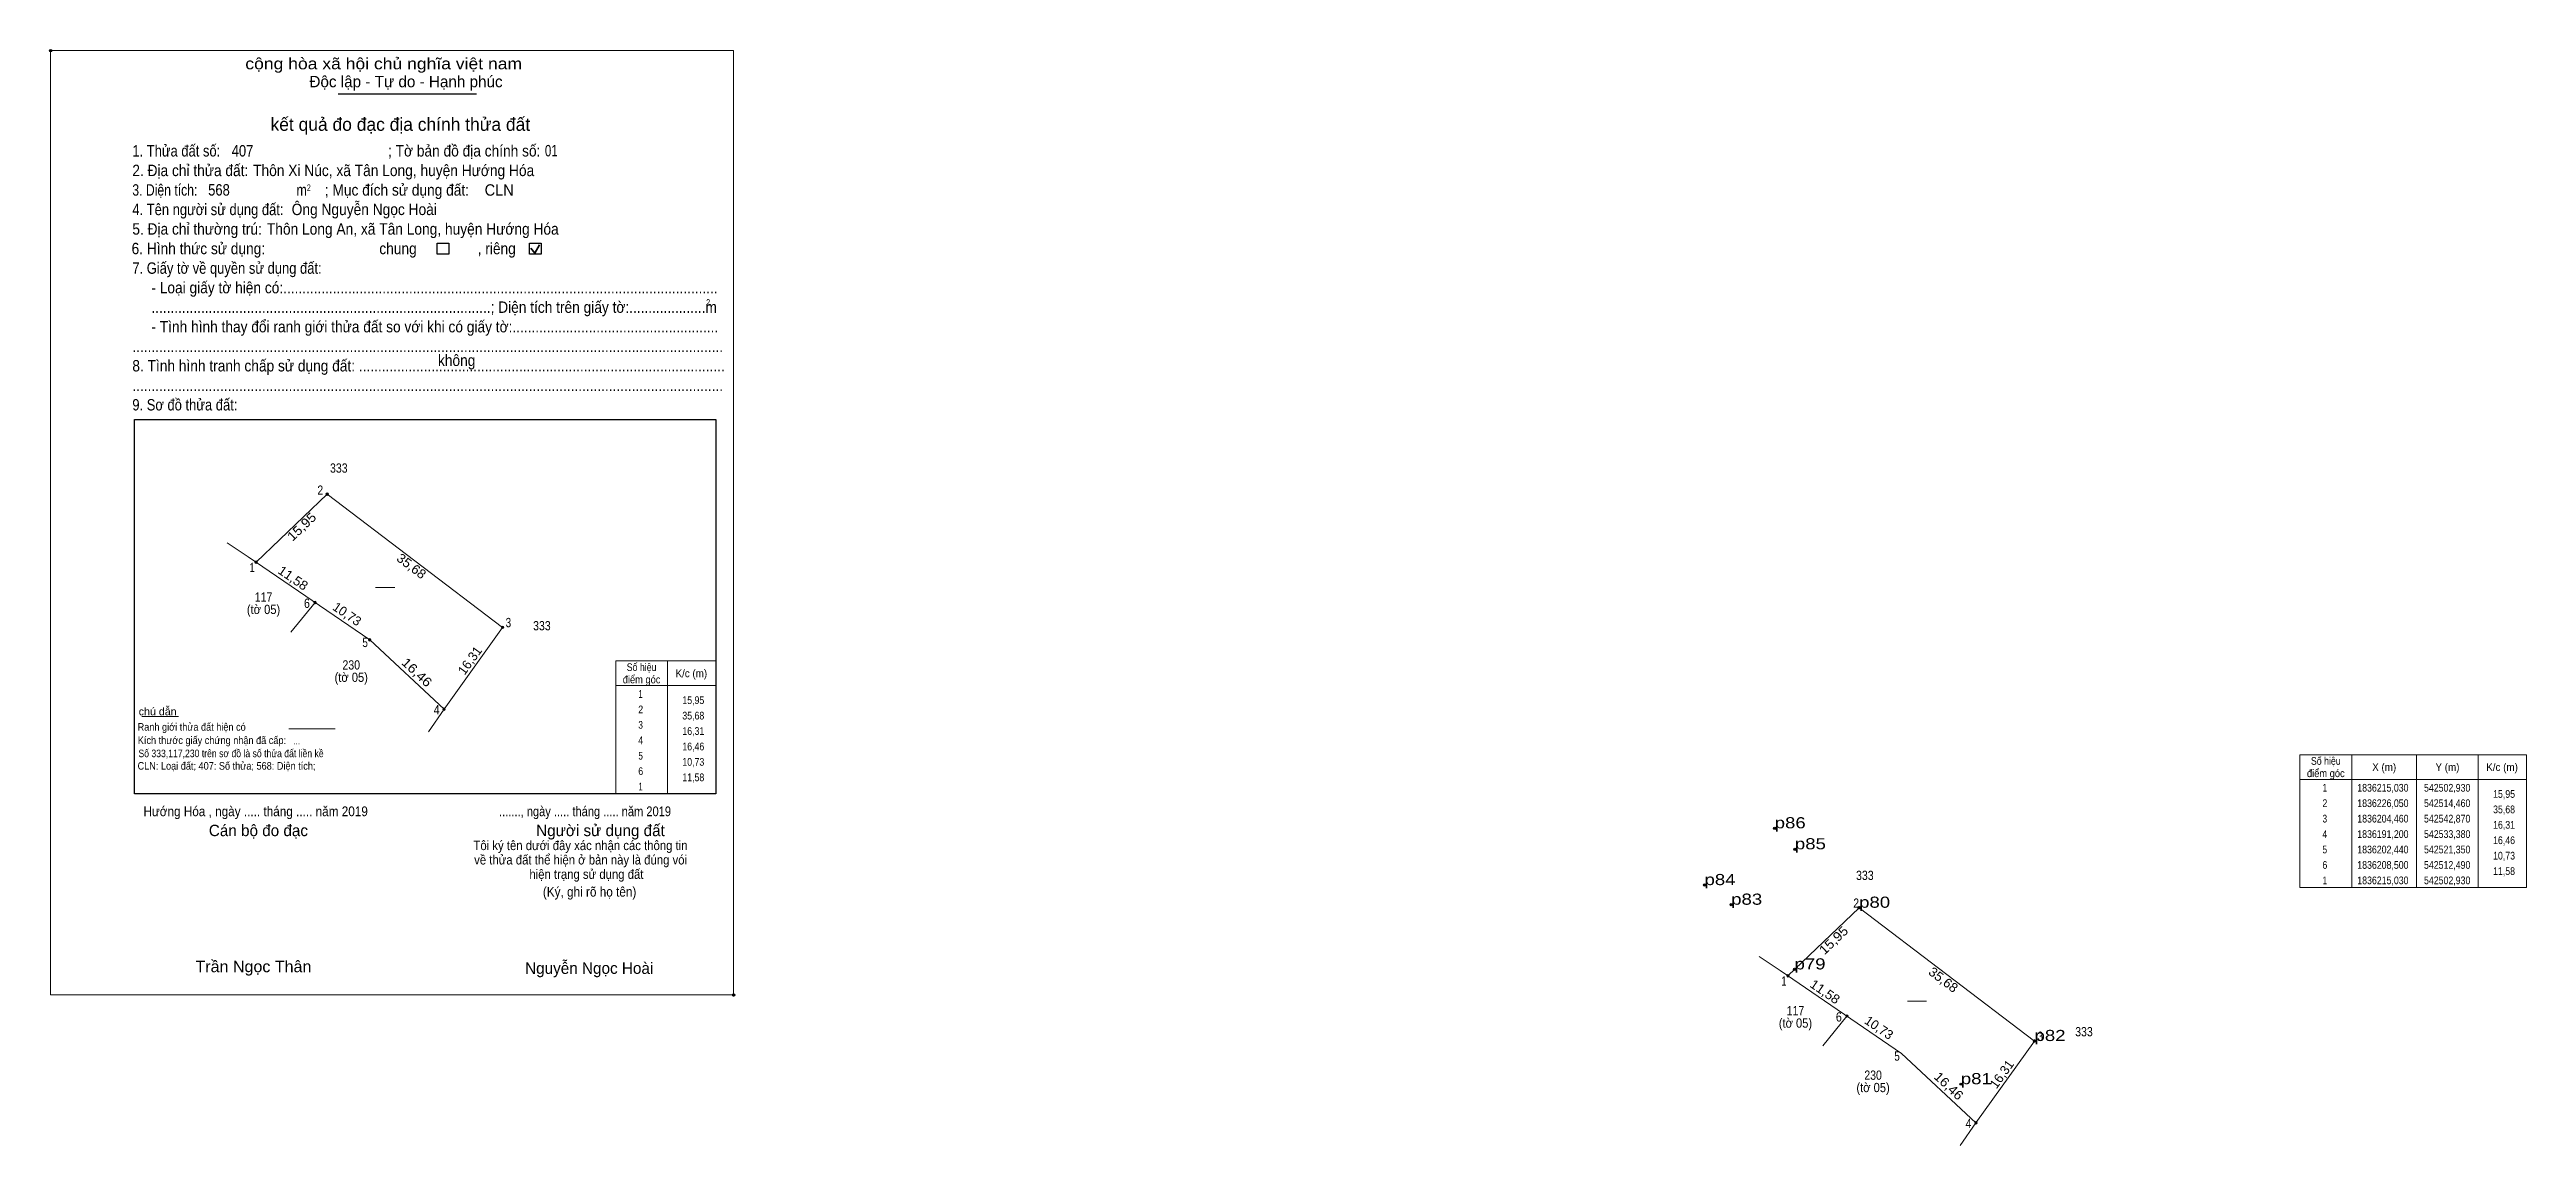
# Model space of a CAD drawing. Header units: metres. Extents: x 542221 to 553538, y 1819856 to 1839668.
# Drawn here: x 542221.4 to 542622.5, y 1836187.5 to 1836365.1 of the extents above; entities outside this region: 2.
import ezdxf
from ezdxf.enums import TextEntityAlignment as Align

# ---------------------------------------------------------------- set-up
doc = ezdxf.new("R2010")
doc.units = ezdxf.units.M
doc.header["$LTSCALE"] = 0.72
doc.header["$PDMODE"] = 32
doc.header["$PDSIZE"] = 0.36
for name, color, linetype, lineweight in [('10', 7, 'Continuous', 13), ('15', 7, 'Continuous', 13), ('17', 7, 'Continuous', 13), ('2', 7, 'Continuous', 25), ('54', 7, 'Continuous', 13), ('6', 7, 'Continuous', 13), ('63', 7, 'Continuous', 13)]:
    doc.layers.add(name, color=color, linetype=linetype, lineweight=lineweight)
doc.layers.add('12', color=7, linetype='Continuous')
doc.layers.add('7', color=7, linetype='Continuous')

msp = doc.modelspace()

# ---------------------------------------------------------------- hatches: boundary and pattern name
at = {"layer": '6'}
for points in [[(542266.56, 1836293.06, 1), (542266.16, 1836293.06, 1)], [(542255.03, 1836282.04, 1), (542254.63, 1836282.04, 1)], [(542264.59, 1836275.51, 1), (542264.19, 1836275.51, 1)], [(542273.45, 1836269.45, 1), (542273.05, 1836269.45, 1)], [(542294.97, 1836271.47, 1), (542294.57, 1836271.47, 1)], [(542285.48, 1836258.21, 1), (542285.08, 1836258.21, 1)], [(542514.66, 1836226.05, 1), (542514.26, 1836226.05, 1)], [(542503.13, 1836215.03, 1), (542502.73, 1836215.03, 1)], [(542512.69, 1836208.5, 1), (542512.29, 1836208.5, 1)], [(542543.07, 1836204.46, 1), (542542.67, 1836204.46, 1)], [(542533.58, 1836191.2, 1), (542533.18, 1836191.2, 1)]]:
    msp.add_hatch(color=256, dxfattribs=at).paths.add_polyline_path(points)

# ---------------------------------------------------------------- linework, layer by layer
at = {"layer": '10'}
for p, q in [((542266.36, 1836293.06), (542254.83, 1836282.04)), ((542514.46, 1836226.05), (542502.93, 1836215.03))]:
    msp.add_line(p, q, dxfattribs=at)
for points in [[(542266.36, 1836293.06), (542294.77, 1836271.47), (542285.28, 1836258.21)], [(542514.46, 1836226.05), (542542.87, 1836204.46), (542533.38, 1836191.2)]]:
    msp.add_lwpolyline(points, dxfattribs=at)
at = {"layer": '15'}
for p, q in [((542264.39, 1836275.51), (542260.48, 1836270.68)), ((542273.25, 1836269.45), (542285.28, 1836258.21)), ((542512.49, 1836208.5), (542508.58, 1836203.67)), ((542521.35, 1836202.44), (542533.38, 1836191.2))]:
    msp.add_line(p, q, dxfattribs=at)
at = {"layer": '17'}
msp.add_line((542236.36, 1836257.05), (542242.3, 1836257.05), dxfattribs=at)
at = {"layer": '2'}
for p, q in [((542268.15, 1836357.89), (542290.52, 1836357.89)), ((542235.13, 1836305.14), (542329.29, 1836305.14)), ((542329.29, 1836305.14), (542329.29, 1836244.53))]:
    msp.add_line(p, q, dxfattribs=at)
at = {"layer": '2', "lineweight": 35}
for p, q in [((542299.35, 1836332.89), (542299.97, 1836332.07)), ((542299.97, 1836332.07), (542300.74, 1836333.44))]:
    msp.add_line(p, q, dxfattribs=at)
at = {"layer": '2', "lineweight": 13}
msp.add_lwpolyline([(542221.57, 1836364.9), (542332.17, 1836364.9), (542332.17, 1836211.93), (542221.57, 1836211.93)], close=True, dxfattribs=at)
at = {"layer": '2'}
for points in [[(542284.15, 1836333.7), (542286.05, 1836333.7), (542286.05, 1836331.93), (542284.15, 1836331.93)], [(542299.1, 1836333.7), (542301, 1836333.7), (542301, 1836331.93), (542299.1, 1836331.93)]]:
    msp.add_lwpolyline(points, close=True, dxfattribs=at)
msp.add_lwpolyline([(542329.29, 1836244.53), (542235.13, 1836244.53), (542235.13, 1836305.14)], dxfattribs=at)
for p in [(542221.57, 1836364.9), (542332.17, 1836211.93)]:
    msp.add_point(p, dxfattribs=at)
at = {"layer": '54'}
for points in [[(542282.75, 1836254.55), (542285.28, 1836258.21), (542273.25, 1836269.45), (542253.55, 1836282.92), (542250.16, 1836285.14)], [(542530.85, 1836187.54), (542533.38, 1836191.2), (542521.35, 1836202.44), (542501.65, 1836215.91), (542498.26, 1836218.13)]]:
    msp.add_lwpolyline(points, dxfattribs=at)
at = {"layer": '6'}
for p, q in [((542274.18, 1836277.91), (542277.29, 1836277.91)), ((542260.14, 1836255.04), (542267.63, 1836255.04)), ((542522.28, 1836210.9), (542525.39, 1836210.9))]:
    msp.add_line(p, q, dxfattribs=at)
for centre in [(542266.36, 1836293.06), (542254.83, 1836282.04), (542264.39, 1836275.51), (542273.25, 1836269.45), (542294.77, 1836271.47), (542285.28, 1836258.21), (542514.46, 1836226.05), (542502.93, 1836215.03), (542512.49, 1836208.5), (542542.87, 1836204.46), (542533.38, 1836191.2)]:
    msp.add_circle(centre, 0.2, dxfattribs=at)
at = {"layer": '63'}
for p, q in [((542321.49, 1836266.03), (542321.49, 1836244.53)), ((542321.49, 1836266.03), (542321.49, 1836244.53)), ((542329.29, 1836266.03), (542329.29, 1836244.53)), ((542594.24, 1836250.84), (542594.24, 1836229.34)), ((542604.74, 1836250.84), (542604.74, 1836229.34)), ((542614.74, 1836250.84), (542614.74, 1836229.34)), ((542585.84, 1836246.84), (542622.54, 1836246.84))]:
    msp.add_line(p, q, dxfattribs=at)
for points in [[(542313.09, 1836244.53), (542313.09, 1836266.03), (542321.49, 1836266.03), (542329.29, 1836266.03)], [(542313.09, 1836262.03), (542321.49, 1836262.03), (542329.29, 1836262.03)], [(542329.29, 1836244.53), (542321.49, 1836244.53), (542313.09, 1836244.53)]]:
    msp.add_lwpolyline(points, dxfattribs=at)
msp.add_lwpolyline([(542585.84, 1836250.84), (542622.54, 1836250.84), (542622.54, 1836229.34), (542585.84, 1836229.34)], close=True, dxfattribs=at)
at = {"layer": '7'}
for p in [(552130.37, 1839666.12), (542500.79, 1836238.92), (542504.06, 1836235.52), (542489.42, 1836229.72), (542493.74, 1836226.54), (542514.46, 1836226.05), (542504, 1836216.06), (542542.87, 1836204.46), (542530.93, 1836197.47)]:
    msp.add_point(p, dxfattribs=at)

# ---------------------------------------------------------------- texts
at = {"layer": '12'}
for s, width, p in [('Base:p9', 1.2, (552130.37, 1839666.12)), ('p86', 1.25, (542500.79, 1836238.92)), ('p85', 1.25, (542504.06, 1836235.52)), ('p84', 1.25, (542489.42, 1836229.72)), ('p83', 1.25, (542493.74, 1836226.54)), ('p80', 1.25, (542514.46, 1836226.05)), ('p79', 1.25, (542504, 1836216.06)), ('p82', 1.25, (542542.87, 1836204.46)), ('p81', 1.25, (542530.93, 1836197.47))]:
    msp.add_text(s, height=1.8, dxfattribs=dict(at, width=width)).set_placement(p)
at = {"layer": '2'}
for s, height, width, p in [('cộng hòa xã hội chủ nghĩa việt nam', 1.846, 1.15, (542253.1, 1836361.88)), ('1. Thửa đất số:', 1.846, 0.85, (542234.8, 1836347.75)), ('407', 1.85, 0.85, (542250.89, 1836347.75)), ('; Tờ bản đồ địa chính số:', 1.846, 0.9, (542276.21, 1836347.75)), ('01', 1.85, 0.75, (542301.62, 1836347.77)), ('2. Địa chỉ thửa đất:', 1.846, 0.9, (542234.8, 1836344.57)), ('Thôn Xi Núc, xã Tân Long, huyện Hướng Hóa', 1.85, 0.9, (542254.36, 1836344.57)), ('3. Diện tích:', 1.846, 0.8, (542234.8, 1836341.41)), ('568', 1.85, 0.85, (542247.08, 1836341.42)), ('Ông Nguyễn Ngọc Hoài', 1.85, 0.9, (542260.61, 1836338.26)), ('m', 1.846, 0.8, (542261.4, 1836341.41)), ('2', 1.055, 0.8, (542263.06, 1836342.16)), ('; Mục đích sử dụng đất:', 1.846, 0.9, (542265.98, 1836341.41)), ('CLN', 1.85, 0.95, (542291.86, 1836341.4)), ('4. Tên người sử dụng đất:', 1.846, 0.85, (542234.8, 1836338.25)), ('5. Địa chỉ thường trú:', 1.846, 0.9, (542234.8, 1836335.09)), ('Thôn Long An, xã Tân Long, huyện Hướng Hóa', 1.85, 0.9, (542256.59, 1836335.09)), ('6. Hình thức sử dụng:', 1.846, 0.9, (542234.68, 1836331.92)), ('chung                , riêng', 1.846, 0.9, (542274.8, 1836331.92)), ('7. Giấy tờ về quyền sử dụng đất:', 1.846, 0.85, (542234.8, 1836328.75)), ('     - Loại giấy tờ hiện có:..................................................................................................................', 1.846, 0.9, (542234.8, 1836325.59)), ('     .........................................................................................; Diện tích trên giấy tờ:....................m', 1.846, 0.9, (542234.8, 1836322.42)), ('2', 1.055, 0.8, (542327.73, 1836323.58)), ('     - Tình hình thay đổi ranh giới thửa đất so với khi có giấy tờ:......................................................', 1.846, 0.9, (542234.8, 1836319.26)), ('...........................................................................................................................................................', 1.846, 0.9, (542234.8, 1836316.09)), ('8. Tình hình tranh chấp sử dụng đất: ................................................................................................', 1.846, 0.9, (542234.8, 1836312.93)), ('không', 1.846, 0.9, (542284.3, 1836313.81)), ('9. Sơ đồ thửa đất:', 1.846, 0.85, (542234.8, 1836306.61)), ('...........................................................................................................................................................', 1.846, 0.9, (542234.8, 1836309.77)), ('Hướng Hóa , ngày ..... tháng ..... năm 2019', 1.58, 0.9, (542236.6, 1836240.88)), ('......., ngày ..... tháng ..... năm 2019', 1.58, 0.85, (542294.19, 1836240.88)), ('(Ký, ghi rõ họ tên)', 1.582, 0.9, (542301.29, 1836227.85)), ('Trần Ngọc Thân', 1.85, 1.05, (542245.03, 1836215.61))]:
    msp.add_text(s, height=height, dxfattribs=dict(at, width=width)).set_placement(p)
for s, height, p in [('Độc lập - Tự do - Hạnh phúc', 1.846, (542263.48, 1836358.97)), ('Cán bộ đo đạc', 1.846, (542247.19, 1836237.65)), ('Người sử dụng đất', 1.846, (542300.2, 1836237.65)), ('Nguyễn Ngọc Hoài', 1.85, (542298.41, 1836215.34))]:
    msp.add_text(s, height=height, dxfattribs=at).set_placement(p)
for s, height, p in [('kết quả đo đạc địa chính thửa đất', 2.11, (542278.205, 1836351.91)), ('.', 0.5275, (542332.1571, 1836211.65))]:
    msp.add_text(s, height=height, dxfattribs=at).set_placement(p, align=Align.CENTER)
at = {"layer": '2', "width": 0.9}
for s, height, p in [('...', 1.02, (542261.435, 1836252.54)), ('Tôi ký tên dưới đây xác nhận các thông tin', 1.525, (542307.385, 1836235.39)), ('về thửa đất thể hiện ở bản này là đúng vói', 1.525, (542307.4, 1836233.06)), ('hiện trạng sử dụng đất', 1.525, (542308.34, 1836230.73))]:
    msp.add_text(s, height=height, dxfattribs=at).set_placement(p, align=Align.CENTER)
at = {"layer": '6'}
for s, width, p in [('333 ', 0.85, (542268.475, 1836296.53)), ('117', 0.85, (542256.05, 1836275.63)), ('(tờ 05)', 0.9, (542256.05, 1836273.63)), ('333 ', 0.85, (542301.365, 1836270.99)), ('(tờ 05)', 0.9, (542270.25, 1836262.64)), ('230', 0.85, (542270.255, 1836264.64)), ('333 ', 0.85, (542515.625, 1836230.55)), ('(tờ 05)', 0.9, (542504.15, 1836206.62)), ('117', 0.85, (542504.15, 1836208.62)), ('333 ', 0.85, (542551.115, 1836205.22)), ('(tờ 05)', 0.9, (542516.72, 1836196.18)), ('230', 0.85, (542516.725, 1836198.18))]:
    msp.add_text(s, height=1.5, dxfattribs=dict(at, width=width)).set_placement(p, align=Align.CENTER)
for s, height, width, p in [('Ranh giới thửa đất hiện có ', 1.229, 0.9, (542235.66, 1836254.73)), ('chú dẫn', 1.229, 1.05, (542235.83, 1836257.23)), ('Kích thước giấy chứng nhận đã cấp:', 1.229, 0.9, (542235.69, 1836252.57)), ('CLN: Loại đất; 407: Số thửa; 568: Diện tích;', 1.23, 0.9, (542235.65, 1836248.42)), ('Số 333,117,230 trên sơ đồ là số thửa đất liền kề', 1.23, 0.85, (542235.79, 1836250.44))]:
    msp.add_text(s, height=height, dxfattribs=dict(at, width=width)).set_placement(p)
at = {"layer": '63'}
for s, height, width, p in [(' 2', 1.5, 0.85, (542265.71, 1836292.95)), (' 1', 1.5, 0.75, (542254.61, 1836280.43)), (' 6', 1.5, 0.85, (542263.55, 1836274.63)), (' 3', 1.5, 0.8, (542296.15, 1836271.5)), (' 5', 1.5, 0.8, (542272.95, 1836268.28)), ('15,95', 1.25, 0.85, (542327.43, 1836259.05)), (' 4', 1.5, 0.85, (542284.55, 1836257.37)), ('35,68', 1.25, 0.85, (542327.43, 1836256.55)), ('16,31', 1.25, 0.85, (542327.43, 1836254.05)), ('16,46', 1.25, 0.85, (542327.43, 1836251.55)), ('10,73', 1.25, 0.85, (542327.43, 1836249.05)), ('11,58', 1.25, 0.85, (542327.43, 1836246.55)), ('15,95', 1.25, 0.85, (542620.69, 1836243.86)), ('35,68', 1.25, 0.85, (542620.69, 1836241.36)), ('16,31', 1.25, 0.85, (542620.69, 1836238.86)), ('16,46', 1.25, 0.85, (542620.69, 1836236.36)), ('10,73', 1.25, 0.85, (542620.69, 1836233.86)), ('11,58', 1.25, 0.85, (542620.69, 1836231.36)), (' 2', 1.5, 0.85, (542514.46, 1836226.05)), (' 1', 1.5, 0.75, (542502.71, 1836213.42)), (' 6', 1.5, 0.85, (542511.65, 1836207.62)), (' 3', 1.5, 0.8, (542544.25, 1836204.49)), (' 5', 1.5, 0.8, (542521.05, 1836201.27)), (' 4', 1.5, 0.85, (542532.65, 1836190.36))]:
    msp.add_text(s, height=height, dxfattribs=dict(at, width=width)).set_placement(p, align=Align.RIGHT)
for s, rotation, width, p in [('15,95', 43.704, 1.1, (542262.7418, 1836287.2402)), ('11,58', 325.665, 1.05, (542260.412, 1836278.8459)), ('35,68', 322.767, 1.05, (542279.5512, 1836280.8)), ('16,46', 316.944, 1.15, (542280.373, 1836263.6451)), ('15,95', 43.704, 1.1, (542510.8468, 1836220.2349)), ('35,68', 322.767, 1.05, (542527.6512, 1836213.79)), ('11,58', 325.665, 1.05, (542508.517, 1836211.8325)), ('16,46', 316.944, 1.1, (542528.468, 1836196.6398))]:
    msp.add_text(s, height=1.5, rotation=rotation, dxfattribs=dict(at, width=width)).set_placement(p, align=Align.CENTER)
for s, rotation, p in [('10,73', 325.629, (542269.1616, 1836273.021)), ('16,31', 54.409, (542290.0705, 1836265.6685)), ('10,73', 325.629, (542517.2616, 1836206.011)), ('16,31', 54.409, (542538.1705, 1836198.6585))]:
    msp.add_text(s, height=1.5, rotation=rotation, dxfattribs=at).set_placement(p, align=Align.CENTER)
for s, width, p in [('Số hiệu', 0.85, (542317.28, 1836264.4)), ('K/c (m)', 0.95, (542325.335, 1836263.4)), ('điểm góc', 0.9, (542317.28, 1836262.4)), (' 1', 0.75, (542316.94, 1836260.05)), (' 3', 0.8, (542316.935, 1836255.05)), (' 2', 0.85, (542316.935, 1836257.55)), (' 4', 0.85, (542316.93, 1836252.55)), (' 5', 0.8, (542316.935, 1836250.05)), (' 6', 0.85, (542316.935, 1836247.55)), ('điểm góc', 0.9, (542590.045, 1836247.21)), ('Số hiệu', 0.85, (542590.045, 1836249.21)), ('X (m)', 0.95, (542599.5, 1836248.21)), ('Y (m)', 0.95, (542609.745, 1836248.21)), ('K/c (m)', 0.95, (542618.595, 1836248.21)), (' 1', 0.75, (542316.94, 1836245.05)), (' 1', 0.75, (542589.695, 1836244.86)), ('1836215,030', 0.85, (542599.29, 1836244.86)), ('542502,930', 0.85, (542609.7, 1836244.86)), (' 3', 0.8, (542589.695, 1836239.86)), (' 2', 0.85, (542589.695, 1836242.36)), ('1836226,050', 0.85, (542599.29, 1836242.36)), ('1836204,460', 0.85, (542599.29, 1836239.86)), ('542514,460', 0.85, (542609.7, 1836242.36)), ('542542,870', 0.85, (542609.7, 1836239.86)), (' 4', 0.85, (542589.685, 1836237.36)), (' 5', 0.8, (542589.695, 1836234.86)), ('1836191,200', 0.85, (542599.29, 1836237.36)), ('1836202,440', 0.85, (542599.29, 1836234.86)), ('542533,380', 0.85, (542609.7, 1836237.36)), ('542521,350', 0.85, (542609.7, 1836234.86)), (' 6', 0.85, (542589.695, 1836232.36)), ('1836208,500', 0.85, (542599.29, 1836232.36)), ('542512,490', 0.85, (542609.7, 1836232.36)), (' 1', 0.75, (542589.695, 1836229.86)), ('1836215,030', 0.85, (542599.29, 1836229.86)), ('542502,930', 0.85, (542609.7, 1836229.86))]:
    msp.add_text(s, height=1.25, dxfattribs=dict(at, width=width)).set_placement(p, align=Align.CENTER)

doc.saveas('drawing.dxf')
